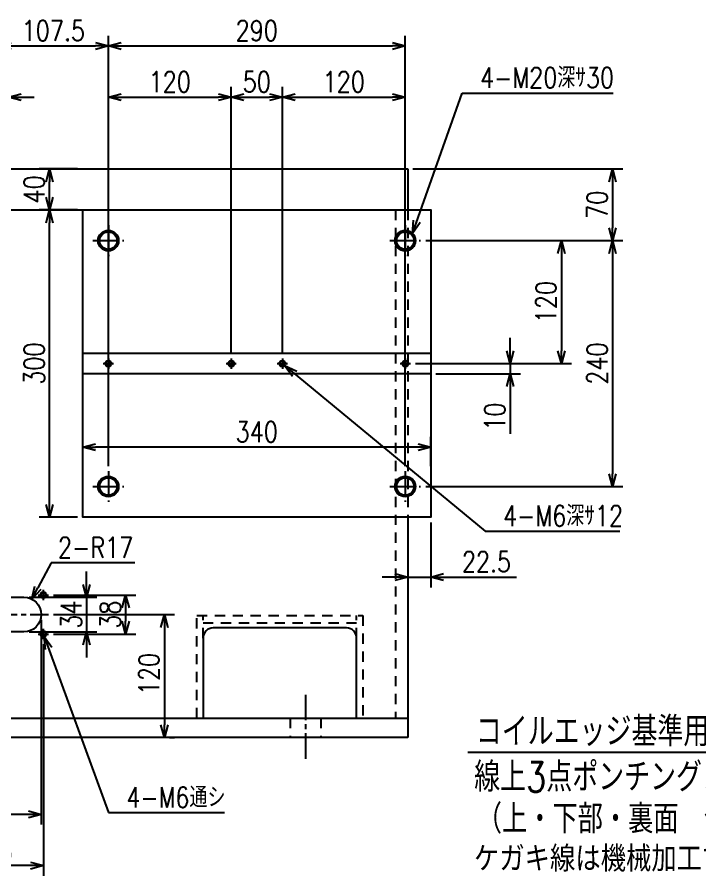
# Model space of a CAD drawing. Extents: x 0 to 4205, y 0 to 5940.
# Drawn here: x 772 to 1439, y 513 to 1351 of the extents above; entities that cross this region are included whole.
import ezdxf

# ---------------------------------------------------------------- set-up
doc = ezdxf.new("R2010")
doc.units = 0
doc.header["$LTSCALE"] = 5
doc.linetypes.add('GEN3A', pattern=[3.5, 2, -1.5])
doc.linetypes.add('GEN7A', pattern=[7.5, 5, -0.75, 1, -0.75])
doc.layers.get('0').update_dxf_attribs({"linetype": 'CONTINUOUS'})
doc.layers.get('DEFPOINTS').update_dxf_attribs({"linetype": 'CONTINUOUS'})
for name, color, linetype in [('2', 5, 'CONTINUOUS'), ('3A', 6, 'GEN3A'), ('4', 3, 'CONTINUOUS'), ('5', 3, 'CONTINUOUS'), ('6', 52, 'CONTINUOUS'), ('7A', 4, 'GEN7A')]:
    doc.layers.add(name, color=color, linetype=linetype)
doc.styles.get("Standard").update_dxf_attribs({"font": 'romans.shx', "width": 0.8, "bigfont": 'extfont.shx'})
doc.dimstyles.new('GEN-ISO', dxfattribs={"dimscale": 5, "dimtxt": 4, "dimasz": 2.5, "dimexe": 2, "dimexo": 1, "dimgap": 1, "dimtad": 3, "dimdec": 3, "dimrnd": 0.001, "dimdsep": 46, "dimtxsty": 'Standard', "dimblk": 'OPEN30', "dimcen": 0, "dimclrt": 52, "dimadec": 0, "dimazin": 0, "dimtp": 0.1, "dimtm": 0.1, "dimtfac": 0.6, "dimtdec": 3, "dimtmove": 2, "dimatfit": 3, "dimldrblk": 'OPEN30', "dimfxl": 1, "dimarcsym": 0})
doc.dimstyles.new('GEN-ISO$4', dxfattribs={"dimscale": 5, "dimtxt": 4, "dimasz": 2.5, "dimexe": 2, "dimexo": 1, "dimgap": 1, "dimtad": 1, "dimtoh": 1, "dimdec": 3, "dimrnd": 0.001, "dimdsep": 46, "dimtxsty": 'Standard', "dimblk": 'OPEN30', "dimcen": 0, "dimclrt": 52, "dimadec": 0, "dimazin": 0, "dimtp": 0.1, "dimtm": 0.1, "dimtfac": 0.6, "dimtdec": 3, "dimtofl": 0, "dimtmove": 0, "dimatfit": 2, "dimldrblk": 'OPEN30', "dimfxl": 1, "dimarcsym": 0})
doc.dimstyles.new('GEN-ISO$7', dxfattribs={"dimscale": 7.071, "dimtxt": 4, "dimasz": 2.5, "dimexe": 2, "dimexo": 1, "dimgap": 1, "dimtad": 3, "dimdec": 3, "dimrnd": 0.001, "dimdsep": 46, "dimtxsty": 'Standard', "dimblk": 'OPEN30', "dimcen": 0, "dimclrt": 52, "dimadec": 0, "dimazin": 0, "dimtp": 0.1, "dimtm": 0.1, "dimtfac": 0.6, "dimtdec": 3, "dimtmove": 0, "dimatfit": 3, "dimldrblk": 'OPEN30', "dimfxl": 1, "dimarcsym": 0})

# ---------------------------------------------------------------- blocks, each defined once
blk = doc.blocks.new('_Open30')
at = {"color": 0, "linetype": 'ByBlock', "lineweight": -2}
for p, q in [((-1, 0.268), (0, 0)), ((0, 0), (-1, -0.268)), ((0, 0), (-1, 0))]:
    blk.add_line(p, q, dxfattribs=at)
blk = doc.blocks.new('*D53')
at = {"layer": '5', "color": 0, "lineweight": -2, "transparency": 16777216}
for p, q in [((1153.43, 858.15), (1153.43, 794.74)), ((1175.93, 858.15), (1175.93, 794.74)), ((1140.93, 804.74), (1128.43, 804.74)), ((1153.43, 804.74), (1175.93, 804.74)), ((1188.43, 804.74), (1259.69, 804.74))]:
    blk.add_line(p, q, dxfattribs=at)
at = {"layer": 'DEFPOINTS', "color": 0, "transparency": 16777216}
for p in [(1153.43, 863.15), (1175.93, 863.15), (1175.93, 804.74)]:
    blk.add_point(p, dxfattribs=at)
at = {"layer": '5', "color": 0, "lineweight": -2, "transparency": 16777216, "xscale": 12.5, "yscale": 12.5, "zscale": 12.5}
blk.add_blockref('_Open30', (1153.43, 804.74), dxfattribs=at)
at = {"layer": '5', "color": 0, "lineweight": -2, "transparency": 16777216, "xscale": 12.5, "yscale": 12.5, "zscale": 12.5, "rotation": 180}
blk.add_blockref('_Open30', (1175.93, 804.74), dxfattribs=at)
at = {"layer": '5', "color": 52, "transparency": 16777216, "insert": (1230.31, 819.74), "char_height": 20, "attachment_point": 5}
blk.add_mtext('22.5', dxfattribs=at)
blk = doc.blocks.new('*D54')
at = {"layer": '5', "color": 0, "lineweight": -2, "transparency": 16777216}
for p, q in [((835.93, 913.15), (835.93, 941.53)), ((1175.93, 913.15), (1175.93, 941.53)), ((1163.43, 931.53), (848.43, 931.53))]:
    blk.add_line(p, q, dxfattribs=at)
at = {"layer": 'DEFPOINTS', "color": 0, "transparency": 16777216}
for p in [(835.93, 931.53), (835.93, 908.15), (1175.93, 908.15)]:
    blk.add_point(p, dxfattribs=at)
at = {"layer": '5', "color": 0, "lineweight": -2, "transparency": 16777216, "xscale": 12.5, "yscale": 12.5, "zscale": 12.5, "rotation": 180}
blk.add_blockref('_Open30', (835.93, 931.53), dxfattribs=at)
at = {"layer": '5', "color": 0, "lineweight": -2, "transparency": 16777216, "xscale": 12.5, "yscale": 12.5, "zscale": 12.5}
blk.add_blockref('_Open30', (1175.93, 931.53), dxfattribs=at)
at = {"layer": '5', "color": 52, "transparency": 16777216, "insert": (1005.92, 946.53), "char_height": 20, "attachment_point": 5}
blk.add_mtext('340', dxfattribs=at)
blk = doc.blocks.new('*D61')
at = {"layer": '5', "color": 0, "lineweight": -2, "transparency": 16777216}
for p, q in [((839.58, 797.65), (839.58, 810.15)), ((783.43, 785.15), (849.58, 785.15)), ((839.58, 785.15), (839.58, 751.15)), ((783.43, 751.15), (849.58, 751.15)), ((839.58, 738.65), (839.58, 726.15))]:
    blk.add_line(p, q, dxfattribs=at)
at = {"layer": 'DEFPOINTS', "color": 0, "transparency": 16777216}
for p in [(778.43, 785.15), (778.43, 751.15), (839.58, 751.15)]:
    blk.add_point(p, dxfattribs=at)
at = {"layer": '5', "color": 0, "lineweight": -2, "transparency": 16777216, "xscale": 12.5, "yscale": 12.5, "zscale": 12.5}
for p, rotation in [((839.58, 785.15), 270), ((839.58, 751.15), 90)]:
    blk.add_blockref('_Open30', p, dxfattribs=dict(at, rotation=rotation))
at = {"layer": '5', "color": 52, "transparency": 16777216, "insert": (824.58, 768.15), "char_height": 20, "attachment_point": 5, "rotation": 90}
blk.add_mtext('34', dxfattribs=at)
blk = doc.blocks.new('*D62')
at = {"layer": '5', "color": 0, "lineweight": -2, "transparency": 16777216}
for p, q in [((807.43, 787.15), (887.85, 787.15)), ((877.85, 774.65), (877.85, 761.65)), ((807.43, 749.15), (887.85, 749.15))]:
    blk.add_line(p, q, dxfattribs=at)
at = {"layer": 'DEFPOINTS', "color": 0, "transparency": 16777216}
for p in [(802.43, 787.15), (802.43, 749.15), (877.85, 749.15)]:
    blk.add_point(p, dxfattribs=at)
at = {"layer": '5', "color": 0, "lineweight": -2, "transparency": 16777216, "xscale": 12.5, "yscale": 12.5, "zscale": 12.5}
for p, rotation in [((877.85, 787.15), 90), ((877.85, 749.15), 270)]:
    blk.add_blockref('_Open30', p, dxfattribs=dict(at, rotation=rotation))
at = {"layer": '5', "color": 52, "transparency": 16777216, "insert": (862.85, 768.15), "char_height": 20, "attachment_point": 5, "rotation": 90}
blk.add_mtext('38', dxfattribs=at)
blk = doc.blocks.new('*D64')
at = {"layer": '5', "color": 0, "lineweight": -2, "transparency": 16777216}
for p, q in [((804.97, 818.64), (792.15, 794.26)), ((886.92, 818.64), (804.97, 818.64))]:
    blk.add_line(p, q, dxfattribs=at)
at = {"layer": 'DEFPOINTS', "color": 0, "transparency": 16777216}
for p in [(786.34, 783.2), (778.43, 768.15)]:
    blk.add_point(p, dxfattribs=at)
at = {"layer": '5', "color": 0, "lineweight": -2, "transparency": 16777216, "xscale": 12.5, "yscale": 12.5, "zscale": 12.5, "rotation": 242.2702741515979}
blk.add_blockref('_Open30', (786.34, 783.2), dxfattribs=at)
at = {"layer": '5', "color": 52, "transparency": 16777216, "insert": (848.44, 833.64), "char_height": 20, "attachment_point": 5}
blk.add_mtext('2-R17', dxfattribs=at)
blk = doc.blocks.new('*D71')
at = {"layer": '5', "color": 0, "lineweight": -2, "transparency": 16777216}
for p, q in [((830.93, 1163.15), (793.43, 1163.15)), ((803.43, 875.65), (803.43, 1150.65)), ((830.93, 863.15), (793.43, 863.15))]:
    blk.add_line(p, q, dxfattribs=at)
at = {"layer": 'DEFPOINTS', "color": 0, "transparency": 16777216}
for p in [(803.43, 1163.15), (835.93, 1163.15), (835.93, 863.15)]:
    blk.add_point(p, dxfattribs=at)
at = {"layer": '5', "color": 0, "lineweight": -2, "transparency": 16777216, "xscale": 12.5, "yscale": 12.5, "zscale": 12.5}
for p, rotation in [((803.43, 1163.15), 90), ((803.43, 863.15), 270)]:
    blk.add_blockref('_Open30', p, dxfattribs=dict(at, rotation=rotation))
at = {"layer": '5', "color": 52, "transparency": 16777216, "insert": (788.43, 1013.15), "char_height": 20, "attachment_point": 5, "rotation": 90}
blk.add_mtext('300', dxfattribs=at)
blk = doc.blocks.new('*D72')
at = {"layer": '5', "color": 0, "lineweight": -2, "transparency": 16777216}
for p, q in [((830.93, 1203.15), (793.43, 1203.15)), ((803.43, 1175.65), (803.43, 1190.65))]:
    blk.add_line(p, q, dxfattribs=at)
at = {"layer": 'DEFPOINTS', "color": 0, "transparency": 16777216}
for p in [(803.43, 1203.15), (835.93, 1203.15), (835.93, 1163.15)]:
    blk.add_point(p, dxfattribs=at)
at = {"layer": '5', "color": 0, "lineweight": -2, "transparency": 16777216, "xscale": 12.5, "yscale": 12.5, "zscale": 12.5}
for p, rotation in [((803.43, 1203.15), 90), ((803.43, 1163.15), 270)]:
    blk.add_blockref('_Open30', p, dxfattribs=dict(at, rotation=rotation))
at = {"layer": '5', "color": 52, "transparency": 16777216, "insert": (788.43, 1183.15), "char_height": 20, "attachment_point": 5, "rotation": 90}
blk.add_mtext('40', dxfattribs=at)
blk = doc.blocks.new('*D73')
at = {"layer": '5', "color": 0, "lineweight": -2, "transparency": 16777216}
for p, q in [((1170.93, 1133.15), (1313.43, 1133.15)), ((1303.43, 1120.65), (1303.43, 1025.65)), ((1160.93, 1013.15), (1313.43, 1013.15))]:
    blk.add_line(p, q, dxfattribs=at)
at = {"layer": 'DEFPOINTS', "color": 0, "transparency": 16777216}
for p in [(1165.93, 1133.15), (1155.93, 1013.15), (1303.43, 1013.15)]:
    blk.add_point(p, dxfattribs=at)
at = {"layer": '5', "color": 0, "lineweight": -2, "transparency": 16777216, "xscale": 12.5, "yscale": 12.5, "zscale": 12.5}
for p, rotation in [((1303.43, 1133.15), 90), ((1303.43, 1013.15), 270)]:
    blk.add_blockref('_Open30', p, dxfattribs=dict(at, rotation=rotation))
at = {"layer": '5', "color": 52, "transparency": 16777216, "insert": (1288.43, 1073.15), "char_height": 20, "attachment_point": 5, "rotation": 90}
blk.add_mtext('120', dxfattribs=at)
blk = doc.blocks.new('*D74')
at = {"layer": '5', "color": 0, "lineweight": -2, "transparency": 16777216}
for p, q in [((1158.43, 1203.15), (1363.43, 1203.15)), ((1353.43, 1190.65), (1353.43, 1145.65)), ((1170.93, 1133.15), (1363.43, 1133.15))]:
    blk.add_line(p, q, dxfattribs=at)
at = {"layer": 'DEFPOINTS', "color": 0, "transparency": 16777216}
for p in [(1153.43, 1203.15), (1165.93, 1133.15), (1353.43, 1133.15)]:
    blk.add_point(p, dxfattribs=at)
at = {"layer": '5', "color": 0, "lineweight": -2, "transparency": 16777216, "xscale": 12.5, "yscale": 12.5, "zscale": 12.5}
for p, rotation in [((1353.43, 1203.15), 90), ((1353.43, 1133.15), 270)]:
    blk.add_blockref('_Open30', p, dxfattribs=dict(at, rotation=rotation))
at = {"layer": '5', "color": 52, "transparency": 16777216, "insert": (1338.43, 1168.15), "char_height": 20, "attachment_point": 5, "rotation": 90}
blk.add_mtext('70', dxfattribs=at)
blk = doc.blocks.new('*D75')
at = {"layer": '5', "color": 0, "lineweight": -2, "transparency": 16777216}
for p, q in [((1353.43, 1120.65), (1353.43, 905.65)), ((1170.93, 893.15), (1363.43, 893.15))]:
    blk.add_line(p, q, dxfattribs=at)
at = {"layer": 'DEFPOINTS', "color": 0, "transparency": 16777216}
for p in [(1165.93, 1133.15), (1165.93, 893.15), (1353.43, 893.15)]:
    blk.add_point(p, dxfattribs=at)
at = {"layer": '5', "color": 0, "lineweight": -2, "transparency": 16777216, "xscale": 12.5, "yscale": 12.5, "zscale": 12.5}
for p, rotation in [((1353.43, 1133.15), 90), ((1353.43, 893.15), 270)]:
    blk.add_blockref('_Open30', p, dxfattribs=dict(at, rotation=rotation))
at = {"layer": '5', "color": 52, "transparency": 16777216, "insert": (1338.43, 1013.15), "char_height": 20, "attachment_point": 5, "rotation": 90}
blk.add_mtext('240', dxfattribs=at)
blk = doc.blocks.new('*D76')
at = {"layer": '5', "color": 0, "lineweight": -2, "transparency": 16777216}
for p, q in [((1253.43, 1025.65), (1253.43, 1038.15)), ((1160.93, 1013.15), (1263.43, 1013.15)), ((1253.43, 1013.15), (1253.43, 1003.15)), ((1180.93, 1003.15), (1263.43, 1003.15)), ((1253.43, 990.65), (1253.43, 944.53))]:
    blk.add_line(p, q, dxfattribs=at)
at = {"layer": 'DEFPOINTS', "color": 0, "transparency": 16777216}
for p in [(1155.93, 1013.15), (1175.93, 1003.15), (1253.43, 1003.15)]:
    blk.add_point(p, dxfattribs=at)
at = {"layer": '5', "color": 0, "lineweight": -2, "transparency": 16777216, "xscale": 12.5, "yscale": 12.5, "zscale": 12.5}
for p, rotation in [((1253.43, 1013.15), 270), ((1253.43, 1003.15), 90)]:
    blk.add_blockref('_Open30', p, dxfattribs=dict(at, rotation=rotation))
at = {"layer": '5', "color": 52, "transparency": 16777216, "insert": (1238.43, 961.34), "char_height": 20, "attachment_point": 5, "rotation": 90}
blk.add_mtext('10', dxfattribs=at)
blk = doc.blocks.new('*D77')
at = {"layer": '5', "color": 0, "lineweight": -2, "transparency": 16777216}
for p, q in [((753.43, 1228.15), (753.43, 1283.15)), ((763.43, 1108.15), (763.43, 1283.15)), ((740.93, 1273.15), (694.81, 1273.15)), ((763.43, 1273.15), (753.43, 1273.15)), ((775.93, 1273.15), (788.43, 1273.15))]:
    blk.add_line(p, q, dxfattribs=at)
at = {"layer": 'DEFPOINTS', "color": 0, "transparency": 16777216}
for p in [(753.43, 1273.15), (753.43, 1223.15), (763.43, 1103.15)]:
    blk.add_point(p, dxfattribs=at)
at = {"layer": '5', "color": 0, "lineweight": -2, "transparency": 16777216, "xscale": 12.5, "yscale": 12.5, "zscale": 12.5}
blk.add_blockref('_Open30', (753.43, 1273.15), dxfattribs=at)
at = {"layer": '5', "color": 0, "lineweight": -2, "transparency": 16777216, "xscale": 12.5, "yscale": 12.5, "zscale": 12.5, "rotation": 180}
blk.add_blockref('_Open30', (763.43, 1273.15), dxfattribs=at)
at = {"layer": '5', "color": 52, "transparency": 16777216, "insert": (711.62, 1288.15), "char_height": 20, "attachment_point": 5}
blk.add_mtext('10', dxfattribs=at)
blk = doc.blocks.new('*D78')
at = {"layer": '5', "color": 0, "lineweight": -2, "transparency": 16777216}
for p, q in [((860.93, 1153.15), (860.93, 1283.15)), ((980.93, 1023.15), (980.93, 1283.15)), ((873.43, 1273.15), (968.43, 1273.15))]:
    blk.add_line(p, q, dxfattribs=at)
at = {"layer": 'DEFPOINTS', "color": 0, "transparency": 16777216}
for p in [(980.93, 1273.15), (860.93, 1148.15), (980.93, 1018.15)]:
    blk.add_point(p, dxfattribs=at)
at = {"layer": '5', "color": 0, "lineweight": -2, "transparency": 16777216, "xscale": 12.5, "yscale": 12.5, "zscale": 12.5, "rotation": 180}
blk.add_blockref('_Open30', (860.93, 1273.15), dxfattribs=at)
at = {"layer": '5', "color": 0, "lineweight": -2, "transparency": 16777216, "xscale": 12.5, "yscale": 12.5, "zscale": 12.5}
blk.add_blockref('_Open30', (980.93, 1273.15), dxfattribs=at)
at = {"layer": '5', "color": 52, "transparency": 16777216, "insert": (920.93, 1288.15), "char_height": 20, "attachment_point": 5}
blk.add_mtext('120', dxfattribs=at)
blk = doc.blocks.new('*D79')
at = {"layer": '5', "color": 0, "lineweight": -2, "transparency": 16777216}
for p, q in [((753.43, 1228.15), (753.43, 1333.15)), ((860.93, 913.15), (860.93, 1333.15)), ((765.93, 1323.15), (848.43, 1323.15))]:
    blk.add_line(p, q, dxfattribs=at)
at = {"layer": 'DEFPOINTS', "color": 0, "transparency": 16777216}
for p in [(860.93, 1323.15), (753.43, 1223.15), (860.93, 908.15)]:
    blk.add_point(p, dxfattribs=at)
at = {"layer": '5', "color": 0, "lineweight": -2, "transparency": 16777216, "xscale": 12.5, "yscale": 12.5, "zscale": 12.5, "rotation": 180}
blk.add_blockref('_Open30', (753.43, 1323.15), dxfattribs=at)
at = {"layer": '5', "color": 0, "lineweight": -2, "transparency": 16777216, "xscale": 12.5, "yscale": 12.5, "zscale": 12.5}
blk.add_blockref('_Open30', (860.93, 1323.15), dxfattribs=at)
at = {"layer": '5', "color": 52, "transparency": 16777216, "insert": (807.18, 1338.15), "char_height": 20, "attachment_point": 5}
blk.add_mtext('107.5', dxfattribs=at)
blk = doc.blocks.new('*D80')
at = {"layer": '5', "color": 0, "lineweight": -2, "transparency": 16777216}
for p, q in [((1150.93, 913.15), (1150.93, 1333.15)), ((873.43, 1323.15), (1138.43, 1323.15))]:
    blk.add_line(p, q, dxfattribs=at)
at = {"layer": 'DEFPOINTS', "color": 0, "transparency": 16777216}
for p in [(1150.93, 1323.15), (860.93, 908.15), (1150.93, 908.15)]:
    blk.add_point(p, dxfattribs=at)
at = {"layer": '5', "color": 0, "lineweight": -2, "transparency": 16777216, "xscale": 12.5, "yscale": 12.5, "zscale": 12.5, "rotation": 180}
blk.add_blockref('_Open30', (860.93, 1323.15), dxfattribs=at)
at = {"layer": '5', "color": 0, "lineweight": -2, "transparency": 16777216, "xscale": 12.5, "yscale": 12.5, "zscale": 12.5}
blk.add_blockref('_Open30', (1150.93, 1323.15), dxfattribs=at)
at = {"layer": '5', "color": 52, "transparency": 16777216, "insert": (1005.93, 1338.15), "char_height": 20, "attachment_point": 5}
blk.add_mtext('290', dxfattribs=at)
blk = doc.blocks.new('*D81')
at = {"layer": '5', "color": 0, "lineweight": -2, "transparency": 16777216}
for p, q in [((980.93, 1023.15), (980.93, 1283.15)), ((1030.93, 1023.15), (1030.93, 1283.15)), ((993.43, 1273.15), (1018.43, 1273.15))]:
    blk.add_line(p, q, dxfattribs=at)
at = {"layer": 'DEFPOINTS', "color": 0, "transparency": 16777216}
for p in [(1030.93, 1273.15), (980.93, 1018.15), (1030.93, 1018.15)]:
    blk.add_point(p, dxfattribs=at)
at = {"layer": '5', "color": 0, "lineweight": -2, "transparency": 16777216, "xscale": 12.5, "yscale": 12.5, "zscale": 12.5, "rotation": 180}
blk.add_blockref('_Open30', (980.93, 1273.15), dxfattribs=at)
at = {"layer": '5', "color": 0, "lineweight": -2, "transparency": 16777216, "xscale": 12.5, "yscale": 12.5, "zscale": 12.5}
blk.add_blockref('_Open30', (1030.93, 1273.15), dxfattribs=at)
at = {"layer": '5', "color": 52, "transparency": 16777216, "insert": (1005.93, 1288.15), "char_height": 20, "attachment_point": 5}
blk.add_mtext('50', dxfattribs=at)
blk = doc.blocks.new('*D82')
at = {"layer": '5', "color": 0, "lineweight": -2, "transparency": 16777216}
for p, q in [((1030.93, 1023.15), (1030.93, 1283.15)), ((1150.93, 1023.15), (1150.93, 1283.15)), ((1043.43, 1273.15), (1138.43, 1273.15))]:
    blk.add_line(p, q, dxfattribs=at)
at = {"layer": 'DEFPOINTS', "color": 0, "transparency": 16777216}
for p in [(1150.93, 1273.15), (1030.93, 1018.15), (1150.93, 1018.15)]:
    blk.add_point(p, dxfattribs=at)
at = {"layer": '5', "color": 0, "lineweight": -2, "transparency": 16777216, "xscale": 12.5, "yscale": 12.5, "zscale": 12.5, "rotation": 180}
blk.add_blockref('_Open30', (1030.93, 1273.15), dxfattribs=at)
at = {"layer": '5', "color": 0, "lineweight": -2, "transparency": 16777216, "xscale": 12.5, "yscale": 12.5, "zscale": 12.5}
blk.add_blockref('_Open30', (1150.93, 1273.15), dxfattribs=at)
at = {"layer": '5', "color": 52, "transparency": 16777216, "insert": (1090.93, 1288.15), "char_height": 20, "attachment_point": 5}
blk.add_mtext('120', dxfattribs=at)
blk = doc.blocks.new('*D161')
at = {"layer": '5', "color": 0, "lineweight": -2, "transparency": 16777216}
for p, q in [((807.43, 768.15), (925.65, 768.15)), ((915.65, 755.65), (915.65, 660.65)), ((920.65, 648.15), (925.65, 648.15))]:
    blk.add_line(p, q, dxfattribs=at)
at = {"layer": 'DEFPOINTS', "color": 0, "transparency": 16777216}
for p in [(802.43, 768.15), (915.65, 648.15), (915.65, 648.15)]:
    blk.add_point(p, dxfattribs=at)
at = {"layer": '5', "color": 0, "lineweight": -2, "transparency": 16777216, "xscale": 12.5, "yscale": 12.5, "zscale": 12.5}
for p, rotation in [((915.65, 768.15), 90), ((915.65, 648.15), 270)]:
    blk.add_blockref('_Open30', p, dxfattribs=dict(at, rotation=rotation))
at = {"layer": '5', "color": 52, "transparency": 16777216, "insert": (900.65, 710.17), "char_height": 20, "attachment_point": 5, "rotation": 90}
blk.add_mtext('120', dxfattribs=at)
blk = doc.blocks.new('*D162')
at = {"layer": '5', "color": 0, "lineweight": -2, "transparency": 16777216}
for p, q in [((711.43, 763.15), (711.43, 563.15)), ((795.43, 763.15), (795.43, 563.15)), ((782.93, 573.15), (723.93, 573.15))]:
    blk.add_line(p, q, dxfattribs=at)
at = {"layer": 'DEFPOINTS', "color": 0, "transparency": 16777216}
for p in [(711.43, 768.15), (795.43, 768.15), (711.43, 573.15)]:
    blk.add_point(p, dxfattribs=at)
at = {"layer": '5', "color": 0, "lineweight": -2, "transparency": 16777216, "xscale": 12.5, "yscale": 12.5, "zscale": 12.5, "rotation": 180}
blk.add_blockref('_Open30', (711.43, 573.15), dxfattribs=at)
at = {"layer": '5', "color": 0, "lineweight": -2, "transparency": 16777216, "xscale": 12.5, "yscale": 12.5, "zscale": 12.5}
blk.add_blockref('_Open30', (795.43, 573.15), dxfattribs=at)
at = {"layer": '5', "color": 52, "transparency": 16777216, "insert": (753.43, 588.15), "char_height": 20, "attachment_point": 5}
blk.add_mtext('84', dxfattribs=at)
blk = doc.blocks.new('*D163')
at = {"layer": '5', "color": 0, "lineweight": -2, "transparency": 16777216}
for p, q in [((709.43, 739.15), (709.43, 513.15)), ((797.43, 739.15), (797.43, 513.15)), ((784.93, 523.15), (721.93, 523.15))]:
    blk.add_line(p, q, dxfattribs=at)
at = {"layer": 'DEFPOINTS', "color": 0, "transparency": 16777216}
for p in [(709.43, 744.15), (797.43, 744.15), (709.43, 523.15)]:
    blk.add_point(p, dxfattribs=at)
at = {"layer": '5', "color": 0, "lineweight": -2, "transparency": 16777216, "xscale": 12.5, "yscale": 12.5, "zscale": 12.5, "rotation": 180}
blk.add_blockref('_Open30', (709.43, 523.15), dxfattribs=at)
at = {"layer": '5', "color": 0, "lineweight": -2, "transparency": 16777216, "xscale": 12.5, "yscale": 12.5, "zscale": 12.5}
blk.add_blockref('_Open30', (797.43, 523.15), dxfattribs=at)
at = {"layer": '5', "color": 52, "transparency": 16777216, "insert": (753.43, 538.15), "char_height": 20, "attachment_point": 5}
blk.add_mtext('88', dxfattribs=at)

msp = doc.modelspace()

# ---------------------------------------------------------------- linework, layer by layer
at = {"layer": '2'}
for p, q in [((353.4254, 1203.1495), (1153.4254, 1203.1495)), ((1153.4254, 1203.1495), (1153.4254, 1163.1495)), ((353.4254, 1163.1495), (1153.4254, 1163.1495)), ((1175.9254, 1023.1495), (835.9254, 1023.1495)), ((1175.9254, 1003.1495), (835.9254, 1003.1495)), ((1153.4254, 863.1495), (1153.4254, 648.1495)), ((353.4254, 667.1495), (1153.4254, 667.1495)), ((1153.4254, 648.1495), (353.4254, 648.1495))]:
    msp.add_line(p, q, dxfattribs=at)
msp.add_lwpolyline([(1153.4254, 1163.1495), (1175.9254, 1163.1495), (1175.9254, 863.1495), (835.9254, 863.1495), (835.9254, 1163.1495)], dxfattribs=at)
for points in [[(778.4252, 751.1495), (728.4252, 751.1495, -1), (728.4252, 785.1495), (778.4252, 785.1495, -1), (778.4252, 751.1495, -76.01314762)], [(1103.4254, 667.1495), (1103.4254, 745.1495, 0.41421356), (1093.4254, 755.1495), (963.4254, 755.1495, 0.41421356), (953.4254, 745.1495), (953.4254, 667.1495)]]:
    msp.add_lwpolyline(points, format="xyb", dxfattribs=at)
for centre, radius in [((860.9254, 1133.1495), 8.5), ((1150.9254, 1133.1495), 8.5), ((860.9254, 1013.1495), 2.5), ((980.9254, 1013.1495), 2.5), ((1030.9254, 1013.1495), 2.5), ((1150.9254, 1013.1495), 2.5), ((860.9254, 893.1495), 8.5), ((1150.9254, 893.1495), 8.5), ((797.4252, 787.1495), 2.5), ((797.4252, 749.1495), 2.5)]:
    msp.add_circle(centre, radius, dxfattribs=at)
at = {"layer": '3A'}
for p, q in [((1141.4254, 1163.1495), (1141.4254, 667.1495)), ((1153.4254, 1163.1495), (1153.4254, 863.1495)), ((953.4254, 745.1495), (953.4254, 767.1495)), ((1103.4254, 745.1495), (1103.4254, 767.1495)), ((953.4254, 760.1495), (1103.4254, 760.1495)), ((1038.4254, 667.1495), (1038.4254, 648.1495)), ((1068.4254, 667.1495), (1068.4254, 648.1495))]:
    msp.add_line(p, q, dxfattribs=at)
msp.add_lwpolyline([(947.4254, 667.1495), (947.4254, 767.1495), (1109.4254, 767.1495), (1109.4254, 667.1495)], dxfattribs=at)
at = {"layer": '4'}
for centre, radius in [((860.9254, 1133.1495), 10), ((1150.9254, 1133.1495), 10), ((860.9254, 1013.1495), 3), ((980.9254, 1013.1495), 3), ((1030.9254, 1013.1495), 3), ((1150.9254, 1013.1495), 3), ((860.9254, 893.1495), 10), ((1150.9254, 893.1495), 10), ((797.4252, 787.1495), 3), ((797.4252, 749.1495), 3)]:
    msp.add_circle(centre, radius, dxfattribs=at)
at = {"layer": '7A'}
for p, q in [((860.9254, 1148.1495), (860.9254, 1118.1495)), ((1150.9254, 1148.1495), (1150.9254, 1118.1495)), ((845.9254, 1133.1495), (875.9254, 1133.1495)), ((1135.9254, 1133.1495), (1165.9254, 1133.1495)), ((860.9254, 1018.1495), (860.9254, 1008.1495)), ((980.9254, 1018.1495), (980.9254, 1008.1495)), ((1030.9254, 1018.1495), (1030.9254, 1008.1495)), ((1150.9254, 1018.1495), (1150.9254, 1008.1495)), ((855.9254, 1013.1495), (865.9254, 1013.1495)), ((975.9254, 1013.1495), (985.9254, 1013.1495)), ((1025.9254, 1013.1495), (1035.9254, 1013.1495)), ((1145.9254, 1013.1495), (1155.9254, 1013.1495)), ((860.9254, 908.1495), (860.9254, 878.1495)), ((1150.9254, 908.1495), (1150.9254, 878.1495)), ((845.9254, 893.1495), (875.9254, 893.1495)), ((1135.9254, 893.1495), (1165.9254, 893.1495)), ((797.4252, 792.1495), (797.4252, 782.1495)), ((792.4252, 787.1495), (802.4252, 787.1495)), ((559.4254, 768.1495), (802.4252, 768.1495)), ((792.4252, 749.1495), (802.4252, 749.1495)), ((797.4252, 754.1495), (797.4252, 744.1495)), ((1053.4254, 689.9757), (1053.4254, 625.3871))]:
    msp.add_line(p, q, dxfattribs=at)

# ---------------------------------------------------------------- texts
at = {"layer": '5', "color": 52}
for s, insert, char_height, attachment_point in [('4-M20深ｻ30', (1224.0128, 1292.2264), 20, 4), ('4-M6深ｻ12', (1246.4648, 864.566), 20, 4), ('コイルエッジ基準用ケガキ線', (1219.8795, 639.4556), 28.8, 7), ('線上3点ポンチングノコト', (1218.3103, 595.1772), 28.8, 7), ('4-M6通シ', (878.4404, 589.8096), 20, 4), ('（上・下部・裏面\u3000合計4ヶ所）', (1584.9833, 568.4392), 28, 6)]:
    msp.add_mtext(s, dxfattribs=dict(at, insert=insert, char_height=char_height, attachment_point=attachment_point))
at = {"layer": '6', "width": 0.9}
msp.add_text('ケガキ線は機械加工で施工のこと。', height=25, dxfattribs=at).set_placement((1218.0619, 517.2566))

# ---------------------------------------------------------------- dimensions: what is measured, and where the dimension line sits
at = {"layer": '5'}
for base, p1, p2, angle, override, picture, middle in [((860.9254, 1323.1495), (753.4254, 1223.1495), (860.9254, 908.1495), 180, {"dimtp": 0.05, "dimtm": 0.05, "dimtmove": 0}, '*D79', (807.1754, 1338.1495)), ((1150.9254, 1323.1495), (860.9254, 908.1495), (1150.9254, 908.1495), 180, {"dimse1": 1, "dimtp": 0.05, "dimtm": 0.05, "dimtmove": 1}, '*D80', (1005.9254, 1338.1495)), ((753.4254, 1273.1495), (763.4254, 1103.1495), (753.4254, 1223.1495), 180, {"dimtp": 0.05, "dimtm": 0.05, "dimtmove": 0}, '*D77', (711.6159, 1288.1495)), ((980.9254, 1273.1495), (860.9254, 1148.1495), (980.9254, 1018.1495), 180, {"dimtp": 0.05, "dimtm": 0.05, "dimtmove": 0}, '*D78', (920.9254, 1288.1495)), ((1030.9254, 1273.1495), (980.9254, 1018.1495), (1030.9254, 1018.1495), 180, {"dimtp": 0.05, "dimtm": 0.05, "dimtmove": 0}, '*D81', (1005.9254, 1288.1495)), ((1150.9254, 1273.1495), (1030.9254, 1018.1495), (1150.9254, 1018.1495), 180, {"dimtp": 0.05, "dimtm": 0.05, "dimtmove": 0}, '*D82', (1090.9254, 1288.1495)), ((803.4254, 1203.1495), (835.9254, 1163.1495), (835.9254, 1203.1495), 270, {"dimse1": 1, "dimtp": 0.05, "dimtm": 0.05, "dimtmove": 1}, '*D72', (788.4254, 1183.1495)), ((1353.4254, 1133.1495), (1153.4254, 1203.1495), (1165.9254, 1133.1495), 270, {"dimtp": 0.05, "dimtm": 0.05, "dimtmove": 0}, '*D74', (1338.4254, 1168.1495)), ((803.4254, 1163.1495), (835.9254, 863.1495), (835.9254, 1163.1495), 270, {"dimtp": 0.05, "dimtm": 0.05, "dimtmove": 0}, '*D71', (788.4254, 1013.1495)), ((1303.4254, 1013.1495), (1165.9254, 1133.1495), (1155.9254, 1013.1495), 270, {"dimtp": 0.05, "dimtm": 0.05, "dimtmove": 0}, '*D73', (1288.4254, 1073.1495)), ((1353.4254, 893.1495), (1165.9254, 1133.1495), (1165.9254, 893.1495), 270, {"dimse1": 1, "dimtp": 0.05, "dimtm": 0.05, "dimtmove": 1}, '*D75', (1338.4254, 1013.1495)), ((1175.9254, 804.7394), (1153.4254, 863.1495), (1175.9254, 863.1495), 180, {"dimtmove": 0}, '*D53', (1230.3063, 819.7394)), ((877.8527, 749.1495), (802.4252, 787.1495), (802.4252, 749.1495), 270, {"dimtmove": 0}, '*D62', (862.8527, 768.1495)), ((711.4252, 573.1495), (795.4252, 768.1495), (711.4252, 768.1495), 180, {"dimtp": 0.027, "dimtm": 0, "dimtmove": 0}, '*D162', (753.4252, 588.1495)), ((709.4252, 523.1495), (797.4252, 744.1495), (709.4252, 744.1495), 180, {"dimtp": 0.027, "dimtm": 0, "dimtmove": 0}, '*D163', (753.4252, 538.1495))]:
    dim = msp.add_linear_dim(base=base, p1=p1, p2=p2, angle=angle, dimstyle='GEN-ISO', override=override, dxfattribs=at)
    dim.commit()
    dim.dimension.update_dxf_attribs({"geometry": picture, "text_midpoint": middle})
for base, p1, p2, angle, override, picture, middle in [((1253.4254, 1003.1495), (1155.9254, 1013.1495), (1175.9254, 1003.1495), 270, {"dimtp": 0.05, "dimtm": 0.05, "dimtmove": 0}, '*D76', (1253.4254, 961.34)), ((835.9254, 931.525), (1175.9254, 908.1495), (835.9254, 908.1495), 180, {"dimtmove": 0}, '*D54', (1005.9245, 931.525)), ((839.5843, 751.1495), (778.4252, 785.1495), (778.4252, 751.1495), 270, {"dimtmove": 0}, '*D61', (839.5843, 768.1495)), ((915.6528, 648.1495), (802.4252, 768.1495), (915.6528, 648.1495), 270, {"dimtp": 0.027, "dimtm": 0, "dimtmove": 0}, '*D161', (915.6528, 710.1733))]:
    dim = msp.add_linear_dim(base=base, p1=p1, p2=p2, angle=angle, dimstyle='GEN-ISO', override=override, dxfattribs=at)
    dim.commit()
    dim.dimension.update_dxf_attribs({"geometry": picture, "text_midpoint": middle, "dimtype": 160})
dim = msp.add_radius_dim(center=(778.4252, 768.1495), mpoint=(786.3353, 783.1971), text='2-<>', dimstyle='GEN-ISO$4', override={"dimatfit": 3}, dxfattribs=at)
dim.commit()
dim.dimension.update_dxf_attribs({"geometry": '*D64', "text_midpoint": (848.4421, 818.6384), "dimtype": 164})

# ---------------------------------------------------------------- leaders
at = {"layer": '5', "annotation_type": 0, "has_hookline": 1, "hookline_direction": 0}
for points, override, text_width in [([(1158.087, 1140.1288), (1206.5128, 1277.2264), (1219.0128, 1277.2264)], {"dimpost": '(<>)', "dimtp": 0.027, "dimtm": 0}, 130.1333), ([(1033.1435, 1011.1296), (1228.9648, 849.566), (1241.4648, 849.566)], {"dimpost": '(<>)', "dimtp": 0.027, "dimtm": 0}, 114.1333), ([(798.2632, 746.7941), (860.9404, 574.8096), (873.4404, 574.8096)], {"dimtp": 0.027, "dimtm": 0}, 96)]:
    msp.add_leader(points, dimstyle='GEN-ISO', override=override, dxfattribs=dict(at, text_width=text_width))
at = {"layer": '5'}
msp.add_leader([(1918.8845, 684.8502), (1593.4958, 633.4719), (1211.9642, 633.4719)], dimstyle='GEN-ISO$7', override={"dimgap": 1, "dimtad": 0, "dimtp": 0.027, "dimtm": 0}, dxfattribs=at)

doc.saveas('drawing.dxf')
